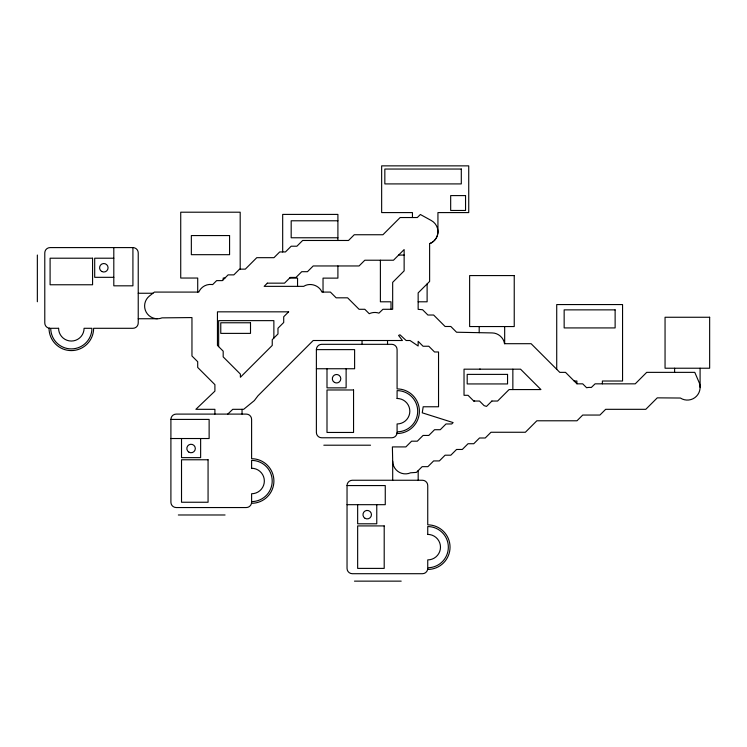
<?xml version="1.0" encoding="UTF-8"?>
<svg xmlns="http://www.w3.org/2000/svg" width="747" height="747" viewBox="0 0 747 747"><rect width="100%" height="100%" fill="white"/><g stroke="black" fill="none" stroke-linecap="round" stroke-linejoin="round"><path stroke-width="1.12" d="M437.901 232.401L437.863 233.027M227.751 414.099L232.756 409.319L243.662 409.319L254.325 400.597L257.93 395.835L313.208 340.511L402.437 340.511L398.571 335.422L399.962 334.777L406.144 340.511L410.019 340.511L418.152 345.992L418.152 341.323L423.063 346.244L428.806 346.244L434.539 351.977L438.536 351.977L438.536 406.77L423.185 406.77L422.251 412.82L453.13 422.587L451.739 423.969L446.006 423.969L440.272 429.712L434.539 429.712L428.806 435.445L423.063 435.445L417.33 441.178L411.597 441.178L405.864 446.911L392.39 446.911L392.698 461.413A12.746 12.746 0 0 0 410.57 472.804L416.424 472.393L422.158 466.66L427.891 466.66L433.624 460.927L439.357 460.927L445.091 455.194L450.824 455.194L456.557 449.461L462.3 449.461L468.033 443.727L473.766 443.727L479.499 437.994L485.233 437.994L490.994 432.261L525.374 432.261L536.841 420.785L576.983 420.785L582.716 415.052L599.916 415.052L605.649 409.319L645.791 409.319L657.267 397.852L680.405 398.03A12.746 12.746 0 0 0 700.051 388.431L700.088 387.179A12.746 12.746 0 0 0 699.061 382.315L694.785 372.361L646.706 372.361L635.239 383.837L595.098 383.837L591.288 387.497A12.746 12.746 0 0 0 587.544 387.562L586.638 387.758L582.716 383.837L576.983 383.837L565.516 372.361L559.783 372.361L531.108 343.695L504.514 343.695C503.702 337.737 498.165 332.929 492.152 332.929L456.557 332.228L450.824 326.486L445.091 326.486L433.624 315.019L427.891 315.019L422.597 309.725L418.152 309.351L418.152 292.899L429.618 281.432L429.618 243.634C434.53 241.907 437.985 236.902 437.938 231.701L437.938 212.587L468.733 212.587L468.733 165.862L381.652 165.862L381.652 212.587L412.447 212.587L412.447 217.536M437.77 233.643L437.667 234.269M437.387 235.398L437.518 234.866M437.154 236.061L436.93 236.65M436.435 237.705L436.668 237.219M436.071 238.312L435.744 238.844M435.37 239.348L434.987 239.843M479.499 369.177L480.414 369.177M433.279 241.552L433.68 241.188M432.709 241.972L432.205 242.336M431.673 242.663L431.131 242.971M430.561 243.242L429.992 243.503M337.905 220.785L291.181 220.785L291.181 237.77L337.905 237.77M132.919 247.593L50.096 247.593A5.313 5.313 0 0 0 44.783 252.906L44.783 322.993A5.313 5.313 0 0 0 50.096 328.297L49.031 328.297A22.298 22.298 0 0 0 71.329 350.595A22.298 22.298 0 0 0 93.627 328.297L132.919 328.297A5.313 5.313 0 0 0 138.232 322.993L138.232 252.906A5.313 5.313 0 0 0 132.919 247.593L132.919 285.821L113.805 285.821L113.805 247.593M398.637 255.072L404.136 255.072M113.805 258.21L94.692 258.21L94.692 277.324L113.805 277.324M224.931 278.043L223.204 278.043L223.204 279.78M289.575 278.127L297.549 278.127L297.549 286.353M138.232 293.254L152.93 293.254M418.152 301.797L427.116 301.797L427.116 283.944M138.232 318.745L157.346 318.745M316.383 349.624A5.313 5.313 0 0 1 321.696 344.32L391.783 344.32A5.313 5.313 0 0 1 397.087 349.624L397.087 388.916A22.298 22.298 0 0 1 419.394 411.223A22.298 22.298 0 0 1 397.087 433.521L397.087 432.457A5.313 5.313 0 0 1 391.783 437.77L321.696 437.77A5.313 5.313 0 0 1 316.383 432.457L316.383 349.624L354.61 349.624L354.61 368.747L316.383 368.747M574.163 381.017L576.899 381.017L576.899 383.753M473.654 400.934L474.625 401.036M170.904 419.412A5.313 5.313 0 0 1 176.208 414.099L246.295 414.099A5.313 5.313 0 0 1 251.608 419.412L251.608 458.705A22.298 22.298 0 0 1 273.906 481.003A22.298 22.298 0 0 1 251.608 503.301L251.608 502.245A5.313 5.313 0 0 1 246.295 507.549L176.208 507.549A5.313 5.313 0 0 1 170.904 502.245L170.904 419.412L209.132 419.412L209.132 438.526L170.904 438.526M323.815 445.203L370.54 445.203M347.038 485.569A5.313 5.313 0 0 1 352.341 480.256L422.428 480.256A5.313 5.313 0 0 1 427.742 485.569L427.742 524.852A22.298 22.298 0 0 1 450.039 547.159A22.298 22.298 0 0 1 427.742 569.457L427.742 568.392A5.313 5.313 0 0 1 422.428 573.705L352.341 573.705A5.313 5.313 0 0 1 347.038 568.392L347.038 485.569L385.265 485.569L385.265 504.683L347.038 504.683M178.337 514.982L225.062 514.982M354.47 581.138L401.195 581.138M437.938 231.859L437.891 230.608A12.746 12.746 0 0 0 431.336 220.542L420.374 214.501L417.33 217.536L400.131 217.536L382.931 234.745L354.255 234.745L348.522 240.478L302.647 240.478L296.914 246.211L291.181 246.211L285.447 251.944L279.705 251.944L273.972 257.678L256.772 257.678L245.305 269.144L239.572 269.144L233.839 274.877L228.096 274.877L222.363 280.62L216.63 280.62L212.634 284.616L211.821 284.495A12.746 12.746 0 0 0 199.272 291.05L198.777 292.086L154.414 292.086L149.456 295.989A12.746 12.746 0 0 0 157.094 318.736L158.345 318.708A12.746 12.746 0 0 0 161.987 317.867L191.96 317.568L191.96 355.983L197.703 361.716L197.703 367.449L214.903 384.649L214.903 391.129L195.863 409.319L214.903 409.319L214.903 414.099M700.088 368.224L700.088 387.338M674.606 368.224L674.606 372.361M602.381 383.837L602.381 381.017L622.559 381.017L622.559 304.561L556.72 304.561L556.72 369.307M512.853 369.177L512.853 389.57M504.673 326.551L504.673 343.695M479.191 326.551L479.191 332.704M418.18 470.638L418.18 480.256M392.698 461.282L392.698 480.256M391.008 309.286L391.008 301.797L380.391 301.797L380.391 260.227M387.534 340.511L387.534 344.32M376.768 504.683L376.768 523.796L357.654 523.796L357.654 504.683M362.043 340.511L362.043 344.32M346.122 368.747L346.122 387.861L326.999 387.861L326.999 368.747M337.905 240.478L337.905 214.408L282.683 214.408L282.683 251.944M337.905 265.96L337.905 278.127L323.031 278.127L323.031 292.086M273.869 338.064L273.869 320.64L218.647 320.64L218.647 346.617M242.047 409.319L242.047 414.099M240.189 269.144L240.189 212.204L180.727 212.204L180.727 278.043L197.712 278.043L197.712 292.086M200.635 438.526L200.635 457.64L181.521 457.64L181.521 438.526M37.35 255.026L37.35 301.751M267.333 283.16L264.139 286.353L303.684 286.353C309.902 282.319 319.156 285.205 321.929 292.086L330.407 292.086L336.141 297.82L347.607 297.82L359.074 309.286L364.816 309.286L369.251 313.731L370.353 313.254A12.746 12.746 0 0 1 378.934 313.152L382.931 309.286L392.67 309.286L392.67 282.347L404.136 270.881L404.136 249.573L393.482 260.227L364.816 260.227L359.074 265.96L313.208 265.96L307.465 271.693L301.732 271.693L295.999 277.426L290.266 277.426L284.532 283.16L267.333 283.16M288.631 311.835L283.711 316.756L283.711 322.489L277.977 328.222L277.977 333.956L272.244 339.689L272.244 345.422L240.385 377.282L240.385 374.098L223.185 356.889L223.185 351.155L217.452 345.422L217.452 311.835L288.631 311.835M491.881 401.036L486.512 406.405L484.112 405.649L479.499 401.036L473.766 401.036L468.033 395.303L464.027 395.303L464.027 369.177L520.547 369.177L540.94 389.57L509.081 389.57L497.614 401.036L491.881 401.036M461.301 169.046L384.836 169.046L384.836 183.911L461.301 183.911L461.301 169.046M465.549 195.593L450.674 195.593L450.674 210.467L465.549 210.467L465.549 195.593M229.572 235.566L191.344 235.566L191.344 254.68L229.572 254.68L229.572 235.566M92.572 258.21L50.096 258.21L50.096 284.766L92.572 284.766L92.572 258.21M514.235 275.578L469.63 275.578L469.63 326.551L514.235 326.551L514.235 275.578M615.126 309.865L564.153 309.865L564.153 327.924L615.126 327.924L615.126 309.865M709.65 317.26L665.054 317.26L665.054 368.224L709.65 368.224L709.65 317.26M250.506 322.769L220.767 322.769L220.767 333.386L250.506 333.386L250.506 322.769M58.593 328.297L50.731 328.297A20.599 20.599 0 0 0 71.329 348.905A20.599 20.599 0 0 0 91.928 328.297L84.075 328.297A12.746 12.746 0 0 1 71.329 341.043A12.746 12.746 0 0 1 58.593 328.297M507.549 374.387L467.192 374.387L467.192 383.939L507.549 383.939L507.549 374.387M353.555 389.981L326.999 389.981L326.999 432.457L353.555 432.457L353.555 389.981M208.068 459.769L181.521 459.769L181.521 502.245L208.068 502.245L208.068 459.769M384.201 525.916L357.654 525.916L357.654 568.392L384.201 568.392L384.201 525.916M427.742 534.413L427.742 526.551A20.599 20.599 0 0 1 448.34 547.159A20.599 20.599 0 0 1 427.742 567.757L427.742 559.895A12.746 12.746 0 0 0 440.487 547.159A12.746 12.746 0 0 0 427.742 534.413M397.087 398.478L397.087 390.616A20.599 20.599 0 0 1 417.694 411.223A20.599 20.599 0 0 1 397.087 431.822L397.087 423.96A12.746 12.746 0 0 0 409.832 411.223A12.746 12.746 0 0 0 397.087 398.478M251.608 468.257L251.608 460.404A20.599 20.599 0 0 1 272.207 481.003A20.599 20.599 0 0 1 251.608 501.601L251.608 493.748A12.746 12.746 0 0 0 264.345 481.003A12.746 12.746 0 0 0 251.608 468.257M334.441 382.399A4.249 4.249 0 0 0 340.809 378.729A4.249 4.249 0 0 0 334.441 375.05A4.249 4.249 0 0 0 334.441 382.399M365.087 518.343A4.249 4.249 0 0 0 371.455 514.664A4.249 4.249 0 0 0 365.087 510.985A4.249 4.249 0 0 0 365.087 518.343M188.954 452.187A4.249 4.249 0 0 0 195.322 448.508A4.249 4.249 0 0 0 188.954 444.829A4.249 4.249 0 0 0 188.954 452.187M101.704 271.45A4.249 4.249 0 0 0 108.072 267.771A4.249 4.249 0 0 0 101.704 264.093A4.249 4.249 0 0 0 101.704 271.45"/></g></svg>
